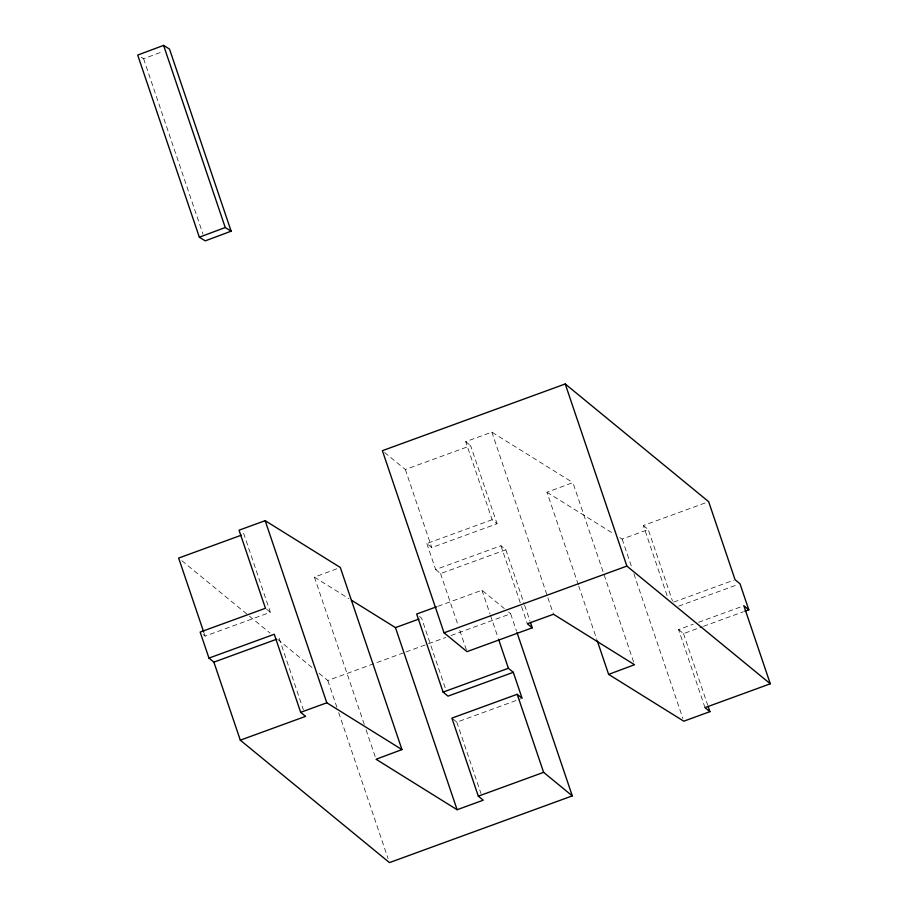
<?xml version="1.0" encoding="UTF-8"?>
<svg xmlns="http://www.w3.org/2000/svg" width="908" height="908" viewBox="0 0 908 908"><rect width="100%" height="100%" fill="white"/><g stroke="black" fill="none" stroke-linecap="round" stroke-linejoin="round"><path stroke-width="0.68" stroke-dasharray="4.54 3.41" d="M141.239 57.272L143.6 58.736L163.02 51.495M364.267 724.448L314.418 577.148L337.719 568.442M578.271 584.673L546.991 492.272L572.891 482.602L634.533 664.724M492.136 519.705L426.839 543.54L431.754 547.569L497.062 523.746L492.136 519.705L465.725 441.663L491.841 432.129L572.891 482.602M384.572 452.479L405.343 469.527L470.639 445.692L497.062 523.746M203.108 634.499L205.072 636.122L270.368 612.287L243.957 534.233L241.982 532.621M426.839 543.54L435.647 569.554L500.944 545.731L505.858 549.76L524.222 604.002M435.647 569.554L440.562 573.584L505.858 549.76M667.085 595.614L643.352 525.505L708.66 501.681M437.996 606.272L481.966 590.223L504.281 608.53M619.767 537.581L622.15 539.068L648.267 529.546L672.453 600.982M319.105 673.339L327.811 680.478L404.662 652.443M405.989 651.955L427.18 644.226M428.508 643.738L445.737 637.45M451.038 635.521L510.659 613.763L516.55 631.173M673.77 602.095L733.743 580.212M678.685 606.135L737.33 584.741M704.994 707.627L678.582 629.573L693.235 624.227M698.57 622.275L743.879 605.75M678.582 629.573L683.497 633.614L702.156 626.804M703.484 626.316L743.47 611.731M452.876 718.92L456.815 722.155L520.783 698.808M546.991 492.272L613.797 533.87M314.418 577.148L348.978 598.667M643.352 525.505L648.267 529.546M465.725 441.663L470.639 445.692M508.525 612.015L510.659 613.763M419.621 616.475L421.584 618.087L445.771 689.524M266.441 609.064L270.368 612.287M181.918 560.747L248.338 615.249M249.416 616.146L270.107 633.126M277.734 639.38L313.657 668.867M683.497 633.614L707.673 705.051M622.15 539.068L631.673 567.194M633.932 573.89L682.884 718.512M578.725 586.012L596.851 639.572M491.841 432.129L553.483 614.251M524.665 605.318L530.045 621.197M500.944 545.731L521.101 605.261M521.544 606.578L527.366 623.773M481.966 590.223L490.036 614.035M490.479 615.363L498.095 637.847M405.343 469.527L431.754 547.569M440.562 573.584L458.029 625.181M459.811 630.47L466.53 650.321M456.815 722.155L480.99 793.592M143.6 58.736L202.972 234.162M366.083 729.805L375.152 756.58M327.811 680.478L336.879 707.264M338.695 712.621L388.091 858.582M279.176 638.301L303.363 709.738M204.175 633.466L205.072 636.122"/><path stroke-width="1.36" d="M163.599 45.4L137.698 55.07L199.34 237.192L205.242 240.858L231.143 231.188L169.501 49.077L163.599 45.4L225.241 227.522L231.143 231.188M199.34 237.192L225.241 227.522M517.004 632.513L572.301 795.885L389.453 862.6L240.302 740.179L213.879 662.136L208.965 658.096L200.157 632.082L265.454 608.258L239.042 530.204L265.159 520.67L340.307 567.477L401.96 749.588L376.06 759.258L457.11 809.732L483.226 800.209L478.312 796.168L451.889 718.115L517.197 694.291L522.111 698.331L513.304 672.306L508.389 668.277L498.537 639.175M597.305 640.912L608.632 674.383L634.533 664.724L553.483 614.251L527.366 623.773L532.281 627.814L466.984 651.638L444.035 632.808L382.393 450.686L565.23 383.971L708.66 501.681L735.071 579.724L739.986 583.765L748.794 609.779L744.798 611.243M241.29 535.209L178.649 558.068L203.732 632.15M208.965 658.096L274.261 634.272L300.684 712.326L305.599 716.355L240.302 740.179M213.879 662.136L276.509 639.277M436.657 606.76L416.67 614.046L443.093 692.1L448.007 696.141L513.304 672.306M351.362 600.154L395.468 627.621L418.974 619.04M444.035 632.808L626.872 566.093L770.302 683.792L704.994 707.627L709.92 711.656L683.792 721.19L608.632 674.383M300.684 712.326L326.801 702.792L401.96 749.588M443.093 692.1L508.389 668.277M478.312 796.168L543.62 772.345L572.301 795.885M748.794 609.779L743.879 605.75L770.302 683.792M708.126 706.367L709.92 711.656M565.23 383.971L626.872 566.093M530.488 622.525L532.281 627.814M517.197 694.291L543.62 772.345M395.468 627.621L457.11 809.732M265.159 520.67L326.801 702.792"/></g></svg>
